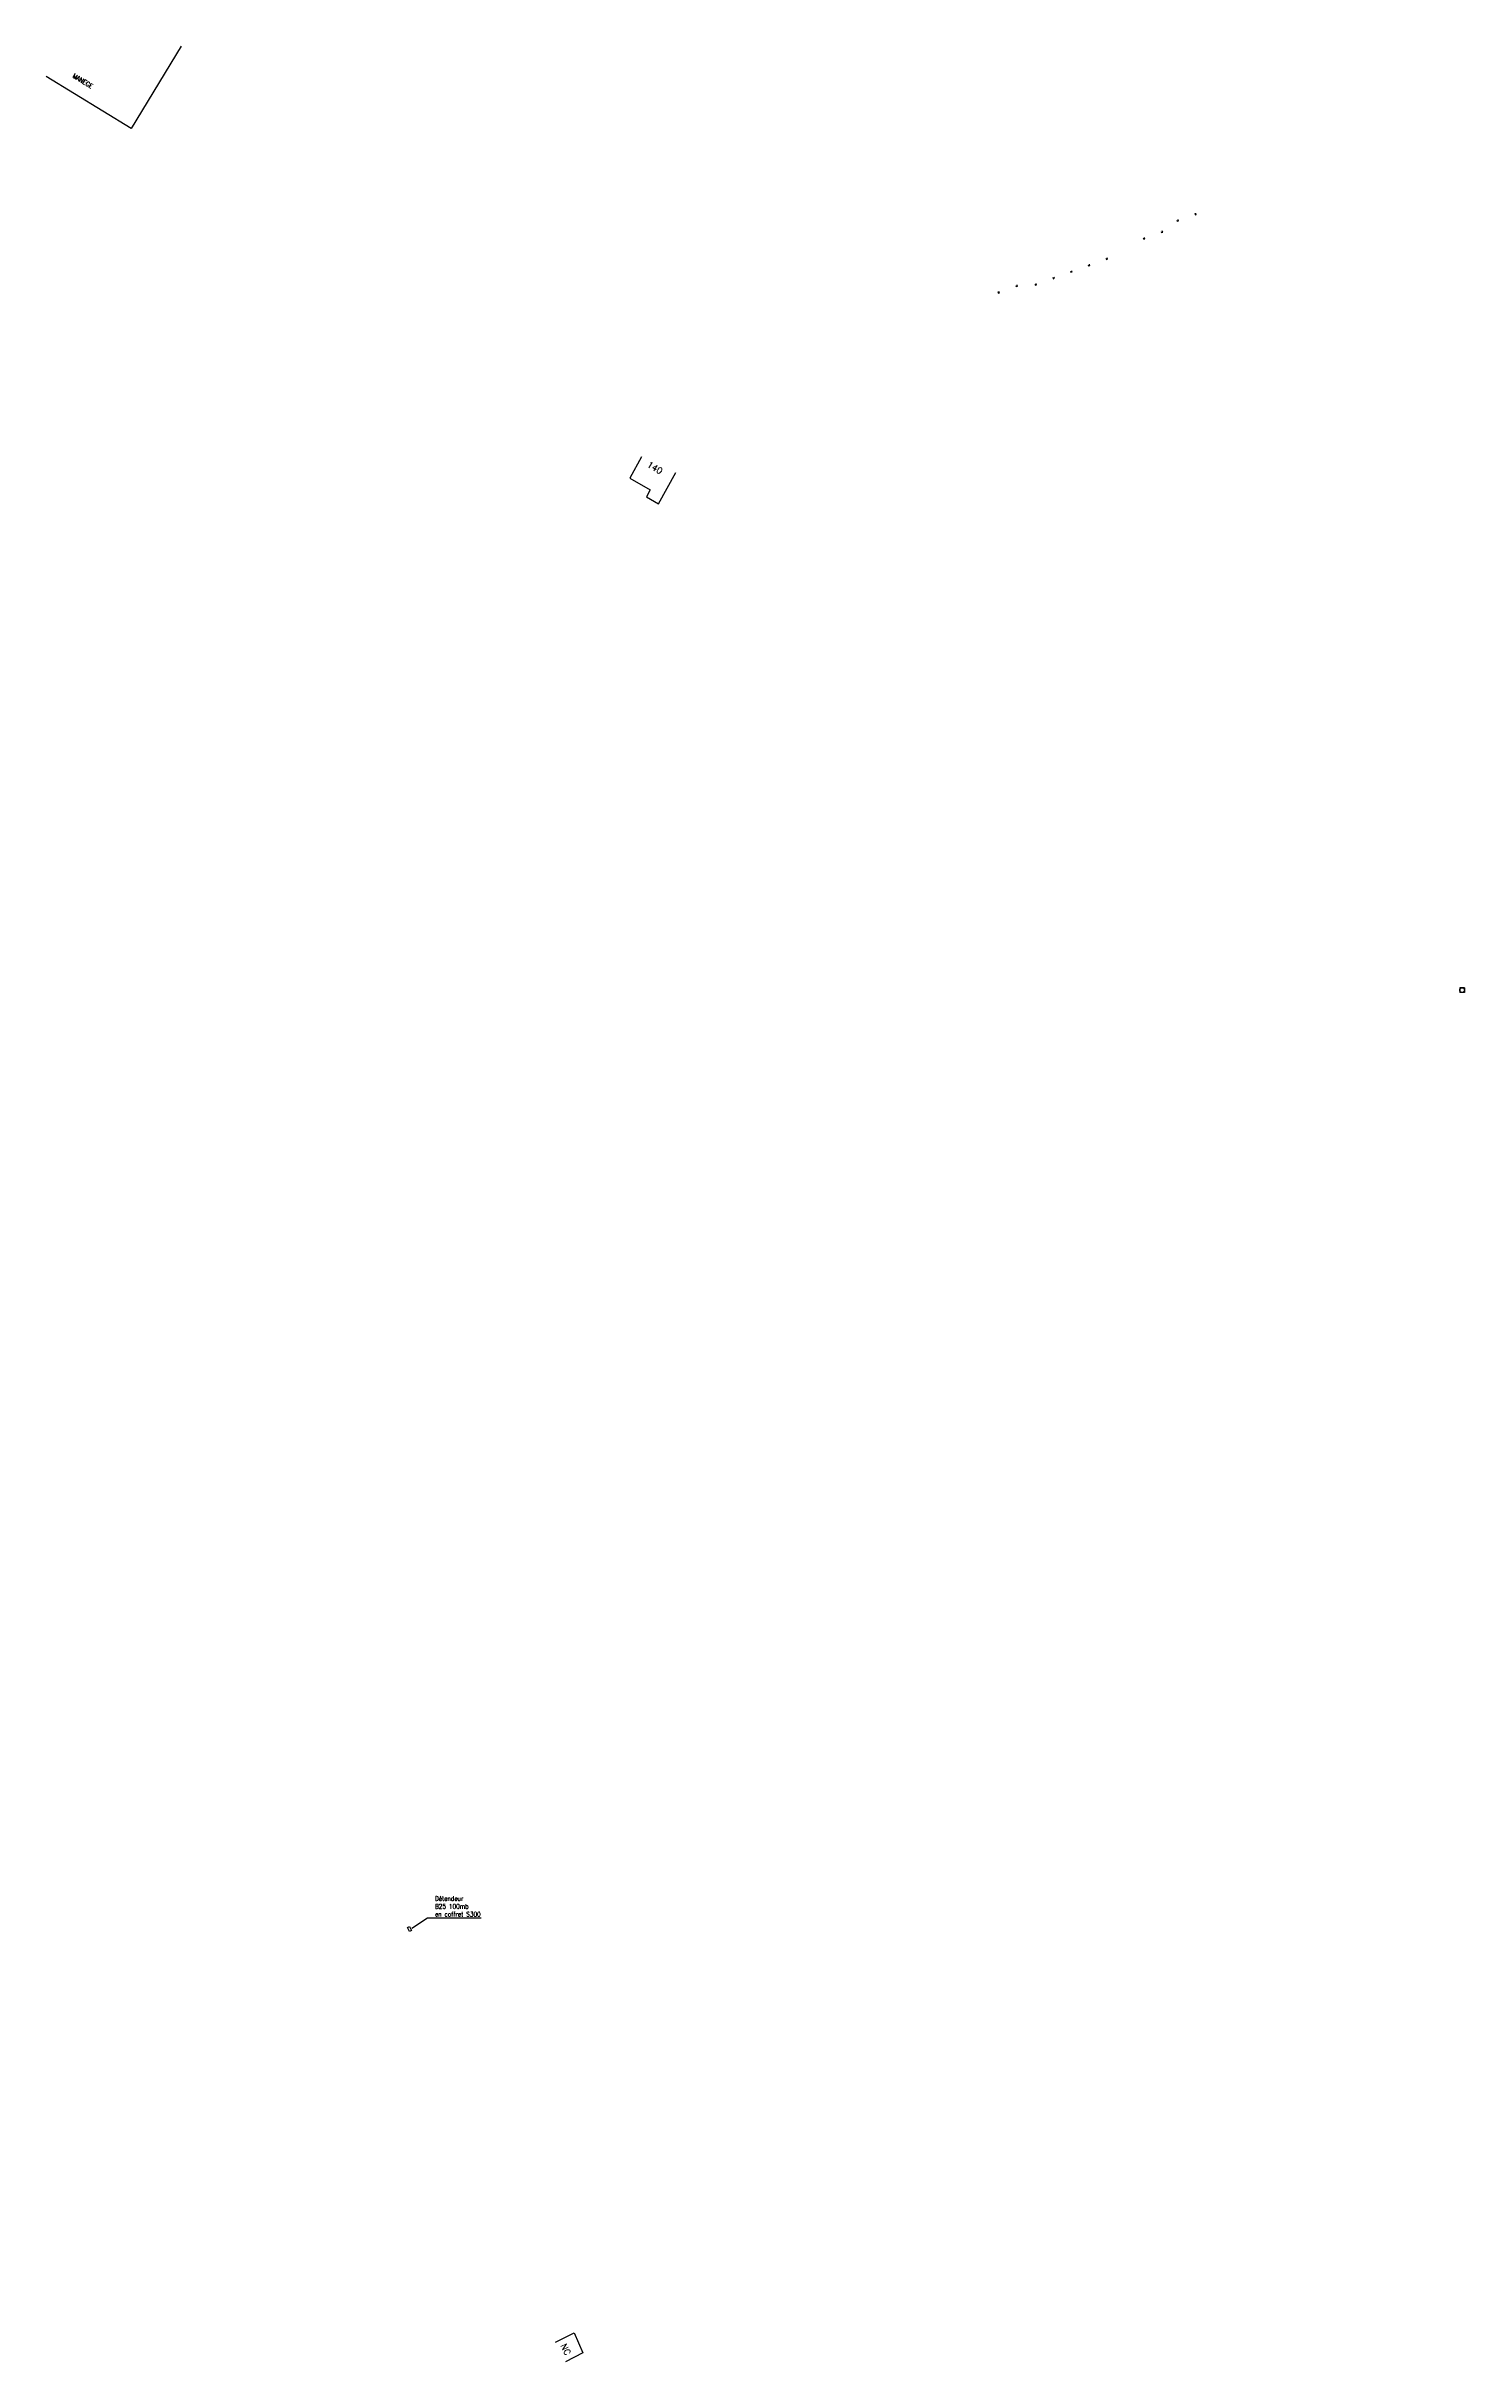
# Model space of a CAD drawing. Header units: millimetres. Extents: x 109000 to 109942, y 128247 to 128999.
# Drawn here: x 109000 to 109452, y 128247 to 128985 of the extents above; entities that cross this region are included whole.
import ezdxf
from ezdxf.enums import TextEntityAlignment as Align

# ---------------------------------------------------------------- set-up
doc = ezdxf.new("R2010")
doc.units = ezdxf.units.MM
doc.layers.get('0').update_dxf_attribs({"linetype": 'CONTINUOUS'})
for name, color, linetype in [('W0100', 7, 'CONTINUOUS'), ('W0420', 7, 'CONTINUOUS'), ('W0432', 7, 'CONTINUOUS'), ('W0991', 7, 'CONTINUOUS')]:
    doc.layers.add(name, color=color, linetype=linetype)
doc.styles.get("Standard").update_dxf_attribs({"font": 'romans.shx', "width": 0.85})
doc.dimstyles.get("Standard").update_dxf_attribs({"dimtxt": 1.5, "dimasz": 1.2, "dimexe": 0.625, "dimexo": 0.625, "dimgap": 0.25, "dimtad": 1, "dimdec": 1, "dimzin": 0, "dimdsep": 46, "dimtxsty": 'Standard', "dimcen": -0.5, "dimadec": 0, "dimazin": 0, "dimtfac": 1, "dimtdec": 1, "dimtmove": 0, "dimatfit": 3, "dimfxl": 1, "dimtolj": 1, "dimtzin": 0, "dimarcsym": 0})

# ---------------------------------------------------------------- blocks, each defined once
blk = doc.blocks.new('T420')
for p, q in [((0.75, 0.75), (-0.75, 0.75)), ((-0.75, 0.75), (-0.75, -0.75)), ((0.75, 0.75), (0.75, -0.75)), ((0.75, -0.75), (-0.75, -0.75))]:
    blk.add_line(p, q)
blk.add_ellipse((0, 0), major_axis=(-0.53, 0.53), ratio=1, start_param=3.926991, end_param=10.210176)

msp = doc.modelspace()

# ---------------------------------------------------------------- linework, layer by layer
at = {"layer": 'W0100', "flags": 128}
for points in [[(109043, 128985.1), (109027.02, 128958.94), (109000, 128975.45)], [(109189.82, 128854.22), (109186.08, 128847.43), (109192.6, 128843.64), (109191.34, 128841.48), (109195.25, 128839.2), (109200.74, 128849.18)], [(109162.37, 128253.09), (109168.31, 128256.06), (109171.14, 128249.65), (109165.51, 128246.83)]]:
    msp.add_lwpolyline(points, dxfattribs=at)
at = {"layer": 'W0100'}
for points in [[(109366.19, 128931.76), (109366.33, 128931.39), (109366.7, 128931.52), (109366.57, 128931.9)], [(109349.79, 128923.99), (109349.93, 128923.61), (109350.3, 128923.75), (109350.17, 128924.13)], [(109355.48, 128926.07), (109355.61, 128925.69), (109355.99, 128925.83), (109355.85, 128926.21)], [(109360.52, 128929.7), (109360.65, 128929.32), (109361.03, 128929.46), (109360.89, 128929.84)], [(109337.89, 128917.52), (109338.02, 128917.15), (109338.4, 128917.28), (109338.27, 128917.66)], [(109309.19, 128908.87), (109309.32, 128908.49), (109309.7, 128908.63), (109309.56, 128909)], [(109315.27, 128909.3), (109315.4, 128908.92), (109315.78, 128909.05), (109315.64, 128909.43)], [(109320.93, 128911.36), (109321.07, 128910.98), (109321.44, 128911.12), (109321.31, 128911.5)], [(109326.57, 128913.41), (109326.7, 128913.03), (109327.08, 128913.17), (109326.94, 128913.54)], [(109332.24, 128915.46), (109332.37, 128915.09), (109332.75, 128915.22), (109332.61, 128915.6)], [(109303.39, 128906.76), (109303.53, 128906.39), (109303.9, 128906.52), (109303.77, 128906.9)]]:
    msp.add_lwpolyline(points, dxfattribs=at)
at = {"layer": 'W0432'}
msp.add_lwpolyline([(109115.79, 128385.56), (109116.45, 128384.28), (109115.83, 128383.96), (109115.17, 128385.24)], close=True, dxfattribs=at)

# ---------------------------------------------------------------- block references
at = {"layer": 'W0420'}
msp.add_blockref('T420', (109451.47, 128684.18), dxfattribs=at)

# ---------------------------------------------------------------- texts
at = {"layer": 'W0432', "insert": (109123.93, 128388.76), "char_height": 1.5, "attachment_point": 7}
msp.add_mtext('\\A1;Détendeur\\PB25 100mb\\Pen coffret S300', dxfattribs=at)
at = {"layer": 'W0991', "width": 0.85}
msp.add_text('MANEGE', height=1.5, rotation=328.75657, dxfattribs=at).set_placement((109008.21, 128975.24))
at = {"layer": 'W0991', "linetype": 'Continuous'}
msp.add_text('140', height=2, rotation=328.64245, dxfattribs=at).set_placement((109191.36, 128851.22))
at = {"layer": 'W0991'}
msp.add_text('NC', height=2, rotation=296.61862, dxfattribs=at).set_placement((109165.64, 128250.74), align=Align.MIDDLE)

# ---------------------------------------------------------------- leaders
at = {"layer": 'W0432', "annotation_type": 0, "has_hookline": 1, "hookline_direction": 0, "text_width": 15.6}
msp.add_leader([(109116.55, 128385.05), (109121.6, 128388.31), (109122.8, 128388.31)], dimstyle='Standard', override={"dimgap": 0.25, "dimtad": 1}, dxfattribs=at)

doc.saveas('drawing.dxf')
